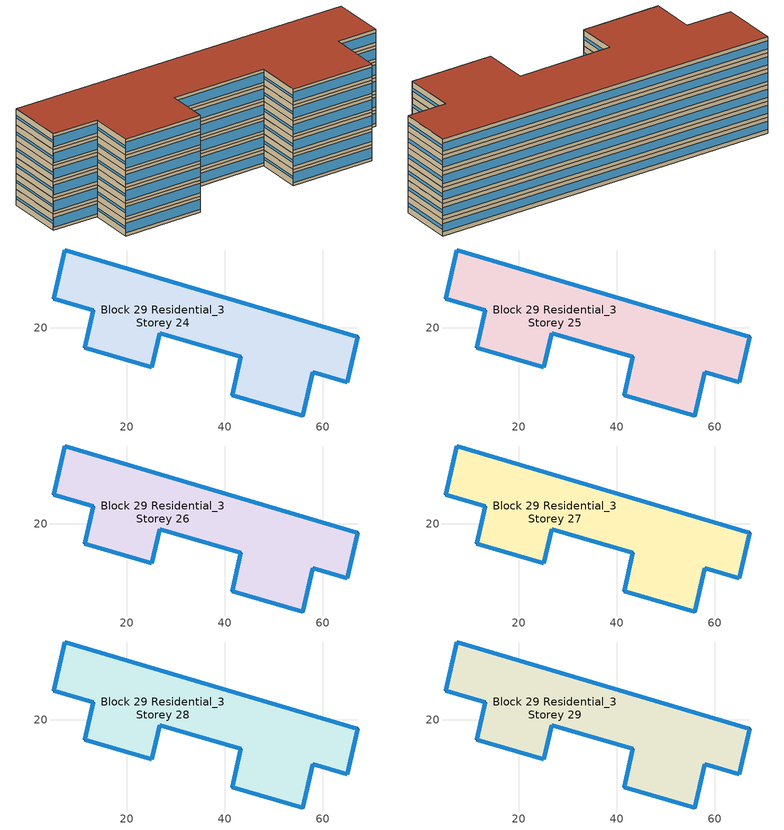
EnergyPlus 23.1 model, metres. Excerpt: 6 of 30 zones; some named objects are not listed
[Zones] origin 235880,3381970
Block 29 Residential_3 Storey 24
 floor outside (Project Floor): 67.13,18.1 64.99,8.83 58.03,10.89 55.98,1.95 41.49,6.19 43.31,14.02 26.72,18.87 25.11,11.92 11.38,15.91 13.1,23.53 5.1,25.94 7.35,35.87 z72
 wall outside (Project Wall): 7.35,35.87 5.1,25.94 13.1,23.53 11.38,15.91 25.11,11.92 26.72,18.87 43.31,14.02 41.49,6.19 55.98,1.95 58.03,10.89 64.99,8.83 67.13,18.1 7.35,35.87 z72:75
 window (Residential_west_window_construction): 7.35,35.87 5.1,25.95 / 13.1,23.52 11.38,15.92 / 43.31,14.02 41.49,6.2 z73.28:73.72
 window (Residential_south_window_construction): 5.1,25.94 13.1,23.53 / 11.39,15.91 25.1,11.92 / 26.73,18.86 43.3,14.03 / 41.5,6.19 55.98,1.96 / 58.03,10.89 64.98,8.84 z72.6:74.4
 window (Residential_east_window_construction): 25.11,11.92 26.72,18.86 / 55.98,1.96 58.02,10.89 / 64.99,8.84 67.13,18.1 z73.2:73.8
 window (Residential_north_window_construction): 67.1,18.11 7.38,35.86 z72.75:74.25
 roof outside (Project Ceiling): 64.99,8.83 67.13,18.1 7.35,35.87 5.1,25.94 13.1,23.53 11.38,15.91 25.11,11.92 26.72,18.87 43.31,14.02 41.49,6.19 55.98,1.95 58.03,10.89 z75
Block 29 Residential_3 Storey 25
 floor outside (Project Floor): 67.13,18.1 64.99,8.83 58.03,10.89 55.98,1.95 41.49,6.19 43.31,14.02 26.72,18.87 25.11,11.92 11.38,15.91 13.1,23.53 5.1,25.94 7.35,35.87 z75
 wall outside (Project Wall): 7.35,35.87 5.1,25.94 13.1,23.53 11.38,15.91 25.11,11.92 26.72,18.87 43.31,14.02 41.49,6.19 55.98,1.95 58.03,10.89 64.99,8.83 67.13,18.1 7.35,35.87 z75:78
 window (Residential_west_window_construction): 7.35,35.87 5.1,25.95 / 13.1,23.52 11.38,15.92 / 43.31,14.02 41.49,6.2 z76.28:76.72
 window (Residential_south_window_construction): 5.1,25.94 13.1,23.53 / 11.39,15.91 25.1,11.92 / 26.73,18.86 43.3,14.03 / 41.5,6.19 55.98,1.96 / 58.03,10.89 64.98,8.84 z75.6:77.4
 window (Residential_east_window_construction): 25.11,11.92 26.72,18.86 / 55.98,1.96 58.02,10.89 / 64.99,8.84 67.13,18.1 z76.2:76.8
 window (Residential_north_window_construction): 67.1,18.11 7.38,35.86 z75.75:77.25
 roof outside (Project Ceiling): 64.99,8.83 67.13,18.1 7.35,35.87 5.1,25.94 13.1,23.53 11.38,15.91 25.11,11.92 26.72,18.87 43.31,14.02 41.49,6.19 55.98,1.95 58.03,10.89 z78
Block 29 Residential_3 Storey 26
 floor outside (Project Floor): 67.13,18.1 64.99,8.83 58.03,10.89 55.98,1.95 41.49,6.19 43.31,14.02 26.72,18.87 25.11,11.92 11.38,15.91 13.1,23.53 5.1,25.94 7.35,35.87 z78
 wall outside (Project Wall): 7.35,35.87 5.1,25.94 13.1,23.53 11.38,15.91 25.11,11.92 26.72,18.87 43.31,14.02 41.49,6.19 55.98,1.95 58.03,10.89 64.99,8.83 67.13,18.1 7.35,35.87 z78:81
 window (Residential_west_window_construction): 7.35,35.87 5.1,25.95 / 13.1,23.52 11.38,15.92 / 43.31,14.02 41.49,6.2 z79.28:79.72
 window (Residential_south_window_construction): 5.1,25.94 13.1,23.53 / 11.39,15.91 25.1,11.92 / 26.73,18.86 43.3,14.03 / 41.5,6.19 55.98,1.96 / 58.03,10.89 64.98,8.84 z78.6:80.4
 window (Residential_east_window_construction): 25.11,11.92 26.72,18.86 / 55.98,1.96 58.02,10.89 / 64.99,8.84 67.13,18.1 z79.2:79.8
 window (Residential_north_window_construction): 67.1,18.11 7.38,35.86 z78.75:80.25
 roof outside (Project Ceiling): 64.99,8.83 67.13,18.1 7.35,35.87 5.1,25.94 13.1,23.53 11.38,15.91 25.11,11.92 26.72,18.87 43.31,14.02 41.49,6.19 55.98,1.95 58.03,10.89 z81
Block 29 Residential_3 Storey 27
 floor outside (Project Floor): 67.13,18.1 64.99,8.83 58.03,10.89 55.98,1.95 41.49,6.19 43.31,14.02 26.72,18.87 25.11,11.92 11.38,15.91 13.1,23.53 5.1,25.94 7.35,35.87 z81
 wall outside (Project Wall): 7.35,35.87 5.1,25.94 13.1,23.53 11.38,15.91 25.11,11.92 26.72,18.87 43.31,14.02 41.49,6.19 55.98,1.95 58.03,10.89 64.99,8.83 67.13,18.1 7.35,35.87 z81:84
 window (Residential_west_window_construction): 7.35,35.87 5.1,25.95 / 13.1,23.52 11.38,15.92 / 43.31,14.02 41.49,6.2 z82.28:82.72
 window (Residential_south_window_construction): 5.1,25.94 13.1,23.53 / 11.39,15.91 25.1,11.92 / 26.73,18.86 43.3,14.03 / 41.5,6.19 55.98,1.96 / 58.03,10.89 64.98,8.84 z81.6:83.4
 window (Residential_east_window_construction): 25.11,11.92 26.72,18.86 / 55.98,1.96 58.02,10.89 / 64.99,8.84 67.13,18.1 z82.2:82.8
 window (Residential_north_window_construction): 67.1,18.11 7.38,35.86 z81.75:83.25
 roof outside (Project Ceiling): 64.99,8.83 67.13,18.1 7.35,35.87 5.1,25.94 13.1,23.53 11.38,15.91 25.11,11.92 26.72,18.87 43.31,14.02 41.49,6.19 55.98,1.95 58.03,10.89 z84
Block 29 Residential_3 Storey 28
 floor outside (Project Floor): 67.13,18.1 64.99,8.83 58.03,10.89 55.98,1.95 41.49,6.19 43.31,14.02 26.72,18.87 25.11,11.92 11.38,15.91 13.1,23.53 5.1,25.94 7.35,35.87 z84
 wall outside (Project Wall): 7.35,35.87 5.1,25.94 13.1,23.53 11.38,15.91 25.11,11.92 26.72,18.87 43.31,14.02 41.49,6.19 55.98,1.95 58.03,10.89 64.99,8.83 67.13,18.1 7.35,35.87 z84:87
 window (Residential_west_window_construction): 7.35,35.87 5.1,25.95 / 13.1,23.52 11.38,15.92 / 43.31,14.02 41.49,6.2 z85.28:85.72
 window (Residential_south_window_construction): 5.1,25.94 13.1,23.53 / 11.39,15.91 25.1,11.92 / 26.73,18.86 43.3,14.03 / 41.5,6.19 55.98,1.96 / 58.03,10.89 64.98,8.84 z84.6:86.4
 window (Residential_east_window_construction): 25.11,11.92 26.72,18.86 / 55.98,1.96 58.02,10.89 / 64.99,8.84 67.13,18.1 z85.2:85.8
 window (Residential_north_window_construction): 67.1,18.11 7.38,35.86 z84.75:86.25
 roof outside (Project Ceiling): 64.99,8.83 67.13,18.1 7.35,35.87 5.1,25.94 13.1,23.53 11.38,15.91 25.11,11.92 26.72,18.87 43.31,14.02 41.49,6.19 55.98,1.95 58.03,10.89 z87
Block 29 Residential_3 Storey 29
 floor outside (Project Floor): 67.13,18.1 64.99,8.83 58.03,10.89 55.98,1.95 41.49,6.19 43.31,14.02 26.72,18.87 25.11,11.92 11.38,15.91 13.1,23.53 5.1,25.94 7.35,35.87 z87
 wall outside (Project Wall): 7.35,35.87 5.1,25.94 13.1,23.53 11.38,15.91 25.11,11.92 26.72,18.87 43.31,14.02 41.49,6.19 55.98,1.95 58.03,10.89 64.99,8.83 67.13,18.1 7.35,35.87 z87:90
 window (Residential_west_window_construction): 7.35,35.87 5.1,25.95 / 13.1,23.52 11.38,15.92 / 43.31,14.02 41.49,6.2 z88.28:88.72
 window (Residential_south_window_construction): 5.1,25.94 13.1,23.53 / 11.39,15.91 25.1,11.92 / 26.73,18.86 43.3,14.03 / 41.5,6.19 55.98,1.96 / 58.03,10.89 64.98,8.84 z87.6:89.4
 window (Residential_east_window_construction): 25.11,11.92 26.72,18.86 / 55.98,1.96 58.02,10.89 / 64.99,8.84 67.13,18.1 z88.2:88.8
 window (Residential_north_window_construction): 67.1,18.11 7.38,35.86 z87.75:89.25
 roof outside (Project Flat Roof): 64.99,8.83 67.13,18.1 7.35,35.87 5.1,25.94 13.1,23.53 11.38,15.91 25.11,11.92 26.72,18.87 43.31,14.02 41.49,6.19 55.98,1.95 58.03,10.89 z90
[Building]
Building_1: North Axis=0; Terrain=City; Loads Convergence Tolerance Value=0.04; Temperature Convergence Tolerance Value=0.4; Solar Distribution=FullExterior; Maximum Number of Warmup Days=25; Minimum Number of Warmup Days=6
[Site:Location]
CHN Design_Conditions: Latitude=30; Longitude=114; Time Zone=8; Elevation=12
[SIZINGPERIOD:DESIGNDAY] Day of Month=21; DryBulb Temperature Range Modifier Type=DefaultMultipliers; Humidity Condition Type=Wetbulb; Barometric Pressure=101181; Rain Indicator=No; Snow Indicator=No; Daylight Saving Time Indicator=No; Sky Clearness=0; Begin Environment Reset Mode=FullResetAtBeginEnvironment
Name | Month | Day Type | Maximum DryBulb Temperature | Daily DryBulb Temperature Range | Wetbulb or DewPoint at Maximum DryBulb | Wind Speed | Wind Direction | Solar Model Indicator | ASHRAE Clear Sky Optical Depth for Beam Irradiance taub | ASHRAE Clear Sky Optical Depth for Diffuse Irradiance taud
Ann Htg 99.6% Condns DB | 1 | WinterDesignDay | -10 | 0 | -4.8 | 1 | 340 | ASHRAEClearSky | 0 | 0
Ann Clg .4% Condns DB=>MWB | 7 | SummerDesignDay | 40 | 6.6 | 27.1 | 3.5 | 220 | ASHRAETau | 0.781 | 1.413
[MATERIAL]
DefaultMaterial: Roughness=Rough; Thickness=0.1; Conductivity=0.1; Density=1000; Specific Heat=1000; Thermal Absorptance=0.9; Solar Absorptance=0.7; Visible Absorptance=0.7
[WINDOWMATERIAL:SIMPLEGLAZINGSYSTEM] UFactor=1.5; Solar Heat Gain Coefficient=0.4; Visible Transmittance=0.6
Residential_east_window; Residential_south_window; Residential_west_window; Residential_north_window
[CONSTRUCTION]
Project Wall; Project Floor; Project Flat Roof; Project Ceiling: DefaultMaterial
Residential_east_window_construction: Residential_east_window
Residential_south_window_construction: Residential_south_window
Residential_west_window_construction: Residential_west_window
Residential_north_window_construction: Residential_north_window
[SPACE] Ceiling Height=autocalculate; Volume=autocalculate; Floor Area=autocalculate; Space Type=Residential
Name | Zone
Block 29 Residential_3 Storey 24_space | Block 29 Residential_3 Storey 24
Block 29 Residential_3 Storey 25_space | Block 29 Residential_3 Storey 25
Block 29 Residential_3 Storey 26_space | Block 29 Residential_3 Storey 26
Block 29 Residential_3 Storey 27_space | Block 29 Residential_3 Storey 27
Block 29 Residential_3 Storey 28_space | Block 29 Residential_3 Storey 28
Block 29 Residential_3 Storey 29_space | Block 29 Residential_3 Storey 29
[SPACELIST]
Residential: Block 29 Residential_3 Storey 0_space, Block 29 Residential_3 Storey 1_space, Block 29 Residential_3 Storey 2_space, Block 29 Residential_3 Storey 3_space, Block 29 Residential_3 Storey 4_space, Block 29 Residential_3 Storey 5_space, Block 29 Residential_3 Storey 6_space, Block 29 Residential_3 Storey 7_space, Block 29 Residential_3 Storey 8_space, Block 29 Residential_3 Storey 9_space, Block 29 Residential_3 Storey 10_space, Block 29 Residential_3 Storey 11_space, Block 29 Residential_3 Storey 12_space, Block 29 Residential_3 Storey 13_space, Block 29 Residential_3 Storey 14_space, Block 29 Residential_3 Storey 15_space, Block 29 Residential_3 Storey 16_space, Block 29 Residential_3 Storey 17_space, Block 29 Residential_3 Storey 18_space, Block 29 Residential_3 Storey 19_space, Block 29 Residential_3 Storey 20_space, Block 29 Residential_3 Storey 21_space, Block 29 Residential_3 Storey 22_space, Block 29 Residential_3 Storey 23_space, Block 29 Residential_3 Storey 24_space, Block 29 Residential_3 Storey 25_space, Block 29 Residential_3 Storey 26_space, Block 29 Residential_3 Storey 27_space, Block 29 Residential_3 Storey 28_space, Block 29 Residential_3 Storey 29_space
[ZONE] Type=1; Multiplier=1; Ceiling Height=autocalculate; Volume=autocalculate; Floor Area=autocalculate; Part of Total Floor Area=Yes
Block 29 Residential_3 Storey 24; Block 29 Residential_3 Storey 25; Block 29 Residential_3 Storey 26; Block 29 Residential_3 Storey 27; Block 29 Residential_3 Storey 28; Block 29 Residential_3 Storey 29
[PEOPLE]
People_for_residential: Zone or ZoneList or Space or SpaceList=Residential; Number of People Schedule=SeasonalSchedule_Schedule_residential_people; Number of People Calculation Method=People/Area; People per Floor Area=0.04; Fraction Radiant=0.3; Sensible Heat Fraction=autocalculate; Activity Level Schedule=SeasonalSchedule_Schedule_residential_activity; Carbon Dioxide Generation Rate=3.82e-08; Enable ASHRAE 55 Comfort Warnings=No; Mean Radiant Temperature Calculation Type=ZoneAveraged; Clothing Insulation Calculation Method=ClothingInsulationSchedule; Cold Stress Temperature Threshold=15.56; Heat Stress Temperature Threshold=30
[LIGHTS]
Light_for_residential: Zone or ZoneList or Space or SpaceList=Residential; Schedule=SeasonalSchedule_residential_lighting; Design Level Calculation Method=Watts/Area; Watts per Zone Floor Area=5; Return Air Fraction=0; Fraction Radiant=0.32; Fraction Visible=0.25; Fraction Replaceable=1; EndUse Subcategory=General; Return Air Fraction Calculated from Plenum Temperature=No; Return Air Fraction Function of Plenum Temperature Coefficient 1=0; Return Air Fraction Function of Plenum Temperature Coefficient 2=0
[ELECTRICEQUIPMENT]
Equipment_for_residential: Zone or ZoneList or Space or SpaceList=Residential; Schedule=SeasonalSchedule_Schedule_residential_equipment; Design Level Calculation Method=Watts/Area; Watts per Zone Floor Area=3.8; Fraction Latent=0; Fraction Radiant=0; Fraction Lost=0; EndUse Subcategory=Electric Equipment
[DAYLIGHTING:CONTROLS] Illuminance Setpoint at Reference Point 1=300
Name | Zone or Space | Glare Calculation Daylighting Reference Point | Daylighting Reference Point 1
Dlight_Block 29 Residential_3 Storey 24 | Block 29 Residential_3 Storey 24 | Rpoint_Block 29 Residential_3 Storey 24 | Rpoint_Block 29 Residential_3 Storey 24
Dlight_Block 29 Residential_3 Storey 25 | Block 29 Residential_3 Storey 25 | Rpoint_Block 29 Residential_3 Storey 25 | Rpoint_Block 29 Residential_3 Storey 25
Dlight_Block 29 Residential_3 Storey 26 | Block 29 Residential_3 Storey 26 | Rpoint_Block 29 Residential_3 Storey 26 | Rpoint_Block 29 Residential_3 Storey 26
Dlight_Block 29 Residential_3 Storey 27 | Block 29 Residential_3 Storey 27 | Rpoint_Block 29 Residential_3 Storey 27 | Rpoint_Block 29 Residential_3 Storey 27
Dlight_Block 29 Residential_3 Storey 28 | Block 29 Residential_3 Storey 28 | Rpoint_Block 29 Residential_3 Storey 28 | Rpoint_Block 29 Residential_3 Storey 28
Dlight_Block 29 Residential_3 Storey 29 | Block 29 Residential_3 Storey 29 | Rpoint_Block 29 Residential_3 Storey 29 | Rpoint_Block 29 Residential_3 Storey 29
[HVACTEMPLATE:ZONE:IDEALLOADSAIRSYSTEM] Template Thermostat=Thermostat_for_residential; Maximum Heating Supply Air Temperature=50; Minimum Cooling Supply Air Temperature=13; Maximum Heating Supply Air Humidity Ratio=0.0156; Minimum Cooling Supply Air Humidity Ratio=0.0077; Heating Limit=NoLimit; Cooling Limit=NoLimit; Dehumidification Control Type=ConstantSensibleHeatRatio; Cooling Sensible Heat Ratio=0.7; Dehumidification Setpoint=60; Humidification Control Type=None; Humidification Setpoint=30; Outdoor Air Method=DetailedSpecification; Outdoor Air Flow Rate per Person=0.00944; Outdoor Air Flow Rate per Zone Floor Area=0; Outdoor Air Flow Rate per Zone=0; Design Specification Outdoor Air Object=Ventilation_for_residential; Demand Controlled Ventilation Type=None; Outdoor Air Economizer Type=NoEconomizer; Heat Recovery Type=None; Sensible Heat Recovery Effectiveness=0.7; Latent Heat Recovery Effectiveness=0.65
Block 29 Residential_3 Storey 24; Block 29 Residential_3 Storey 25; Block 29 Residential_3 Storey 26; Block 29 Residential_3 Storey 27; Block 29 Residential_3 Storey 28; Block 29 Residential_3 Storey 29
[DESIGNSPECIFICATION:OUTDOORAIR]
Ventilation_for_residential: Outdoor Air Method=Flow/Person; Outdoor Air Flow per Person=0.00833333; Outdoor Air Flow per Zone Floor Area=0; Outdoor Air Flow per Zone=0; Outdoor Air Flow Air Changes per Hour=0
[SCHEDULE:DAY:HOURLY]
Schedule_residential_lighting_weekday_hourly; Schedule_residential_lighting_holiday_hourly: 0.1, 0.1, 0.1, 0.1, 0.1, 0.8, 0.5, 0, 0, 0, 0, 0, 0, 0, 0, 0, 0, 0, 1, 1, 1, 1, 0.1, 0.1
Schedule_residential_equipment_weekday_hourly: 0.2, 0.2, 0.2, 0.2, 0.2, 0.2, 0.8, 0.8, 0.6, 0.6, 0.8, 0.8, 0.8, 0.5, 0.5, 0.5, 0.6, 0.9, 0.9, 0.9, 0.9, 0.9, 0.2, 0.2
Schedule_residential_equipment_holiday_hourly: 0.2, 0.2, 0.2, 0.2, 0.2, 0.2, 0.75, 1, 0.5, 0.3, 0.5, 0.8, 0.5, 0.25, 0.25, 0.25, 0.25, 0.5, 0.9, 0.8, 0.75, 0.5, 0.2, 0.2
Schedule_residential_people_weekday_hourly: 1, 1, 1, 1, 1, 1, 0.5, 0.5, 0, 0, 0, 0, 0, 0, 0, 0, 0, 0, 0, 0, 0.5, 1, 1, 1
Schedule_residential_people_holiday_hourly: 0.5, 0.5, 0.5, 0.5, 0.5, 0.5, 0.5, 0.5, 0.5, 0.5, 0.5, 0.5, 0.5, 0.5, 0.5, 0.5, 0.5, 0.5, 0.5, 0.5, 0.5, 0.5, 0.5, 0.5
Schedule_residential_activity_weekday_hourly; Schedule_residential_activity_holiday_hourly: 108, 108, 108, 108, 108, 108, 108, 108, 108, 108, 108, 108, 108, 108, 108, 108, 108, 108, 108, 108, 108, 108, 108, 108
[SCHEDULE:WEEK:DAILY]
Schedule_residential_lighting_weekly: Schedule_residential_lighting_holiday_hourly, Schedule_residential_lighting_weekday_hourly, Schedule_residential_lighting_weekday_hourly, Schedule_residential_lighting_weekday_hourly, Schedule_residential_lighting_weekday_hourly, Schedule_residential_lighting_weekday_hourly, Schedule_residential_lighting_holiday_hourly, Schedule_residential_lighting_holiday_hourly, Schedule_residential_lighting_weekday_hourly, Schedule_residential_lighting_weekday_hourly, Schedule_residential_lighting_holiday_hourly, Schedule_residential_lighting_holiday_hourly
Schedule_residential_equipment_weekly: Schedule_residential_equipment_holiday_hourly, Schedule_residential_equipment_weekday_hourly, Schedule_residential_equipment_weekday_hourly, Schedule_residential_equipment_weekday_hourly, Schedule_residential_equipment_weekday_hourly, Schedule_residential_equipment_weekday_hourly, Schedule_residential_equipment_holiday_hourly, Schedule_residential_equipment_holiday_hourly, Schedule_residential_equipment_weekday_hourly, Schedule_residential_equipment_weekday_hourly, Schedule_residential_equipment_holiday_hourly, Schedule_residential_equipment_holiday_hourly
Schedule_residential_people_weekly: Schedule_residential_people_holiday_hourly, Schedule_residential_people_weekday_hourly, Schedule_residential_people_weekday_hourly, Schedule_residential_people_weekday_hourly, Schedule_residential_people_weekday_hourly, Schedule_residential_people_weekday_hourly, Schedule_residential_people_holiday_hourly, Schedule_residential_people_holiday_hourly, Schedule_residential_people_weekday_hourly, Schedule_residential_people_weekday_hourly, Schedule_residential_people_holiday_hourly, Schedule_residential_people_holiday_hourly
Schedule_residential_activity_weekly: Schedule_residential_activity_holiday_hourly, Schedule_residential_activity_weekday_hourly, Schedule_residential_activity_weekday_hourly, Schedule_residential_activity_weekday_hourly, Schedule_residential_activity_weekday_hourly, Schedule_residential_activity_weekday_hourly, Schedule_residential_activity_holiday_hourly, Schedule_residential_activity_holiday_hourly, Schedule_residential_activity_weekday_hourly, Schedule_residential_activity_weekday_hourly, Schedule_residential_activity_holiday_hourly, Schedule_residential_activity_holiday_hourly
[SCHEDULE:YEAR]
SeasonalSchedule_residential_lighting: Schedule_residential_lighting_weekly, 1, 1, 12, 31
SeasonalSchedule_Schedule_residential_equipment: Schedule_residential_equipment_weekly, 1, 1, 12, 31
SeasonalSchedule_Schedule_residential_people: Schedule_residential_people_weekly, 1, 1, 12, 31
SeasonalSchedule_Schedule_residential_activity: Schedule_residential_activity_weekly, 1, 1, 12, 31
